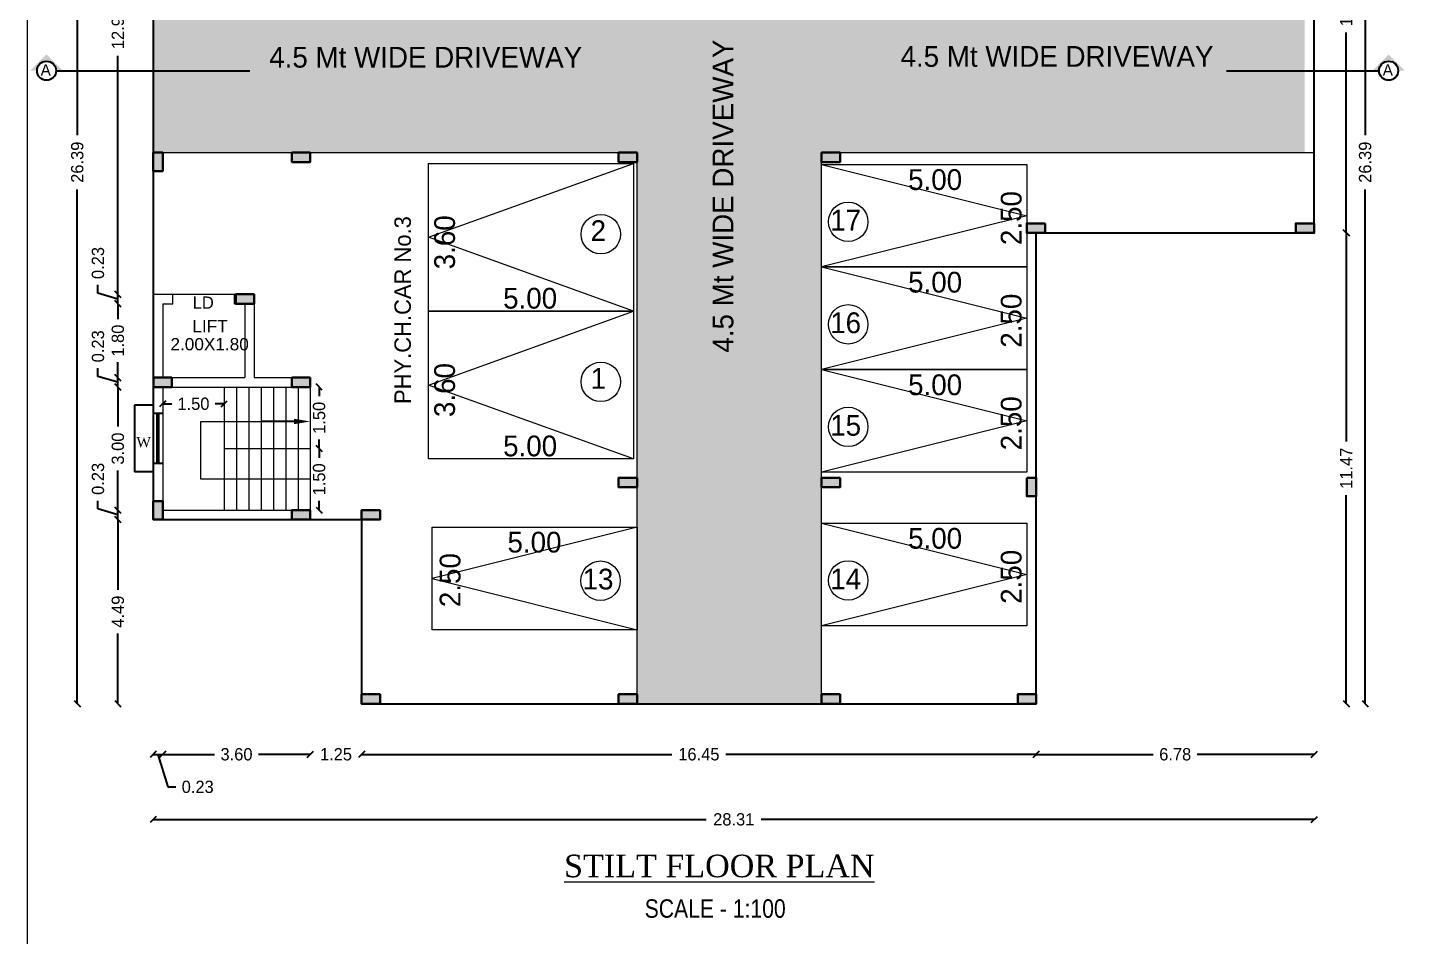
# Model space of a CAD drawing. Header units: metres. Extents: x -1560950 to -1560825, y 42726 to 42863.
# Drawn here: x -1560949.74 to -1560916.12, y 42784.16 to 42806.31 of the extents above; entities that cross this region are included whole.
import ezdxf
from ezdxf import colors
from ezdxf.entities.mleader import LeaderData, LeaderLine
from ezdxf.enums import TextEntityAlignment as Align
from ezdxf.math import Vec2, Vec3

# ---------------------------------------------------------------- set-up
doc = ezdxf.new("R2010")
doc.units = ezdxf.units.M
doc.header["$LTSCALE"] = 750
doc.header["$MEASUREMENT"] = 0
doc.header["$PDMODE"] = 35
doc.header["$PDSIZE"] = 50
doc.linetypes.add('DASHED2', pattern=[0.375, 0.25, -0.125])
doc.linetypes.add('DASHEDX2', pattern=[1.5, 1, -0.5])
doc.layers.get('0').update_dxf_attribs({"lineweight": 5})
doc.layers.get('Defpoints').update_dxf_attribs({"lineweight": 0})
for name, color, linetype, plot in [('BLK_1_COVERED_AREA', 140, 'Continuous', False), ('BLK_1_FLR_0_BLT_UP_AREA', 1, 'Continuous', False), ('BLK_1_FLR_0_BLT_UP_AREA_DEDUCT', 1, 'Continuous', False)]:
    doc.layers.add(name, color=color, linetype=linetype, plot=plot)
doc.layers.add('BLK_1_FLR_0_COVERED_PARKING', color=173, linetype='Continuous')
doc.layers.add('BLK_1_FLR_0_STILT', color=7, linetype='Continuous', lineweight=0)
doc.layers.add('wall', color=7, linetype='Continuous', lineweight=30)
doc.styles.add('2', font='swisscb.ttf', dxfattribs={"height": 1.1})
doc.styles.get("Standard").update_dxf_attribs({"font": 'arial.ttf'})
doc.styles.add('style', font='swissc.ttf', dxfattribs={"height": 10})
doc.styles.add('Stylus BT', font='stylu.ttf', dxfattribs={"height": 10})
doc.styles.add('sunahari', font='framd.ttf', dxfattribs={"height": 0.3})
doc.dimstyles.new('CIVIL Mt.1', dxfattribs={"dimscale": 0, "dimtxt": 0.4, "dimasz": 0.15, "dimexe": 0.18, "dimexo": 0.0625, "dimgap": 0.1, "dimtad": 0, "dimzin": 0, "dimdsep": 46, "dimtxsty": 'sunahari', "dimblk": 'OBLIQUE', "dimcen": 0.09, "dimse1": 1, "dimse2": 1, "dimclrd": 253, "dimclrt": 4, "dimadec": 0, "dimazin": 0, "dimtfac": 1, "dimtofl": 0, "dimtmove": 1, "dimatfit": 3, "dimfxl": 0, "dimfrac": 2, "dimtolj": 1, "dimtzin": 0, "dimarcsym": 0})

# ---------------------------------------------------------------- blocks, each defined once
blk = doc.blocks.new('A$C1C442E2B')
at = {"ltscale": 0.25}
h = blk.add_hatch(color=43, dxfattribs=at)
h.dxf.hatch_style = 1
h.paths.add_polyline_path([(0.23, 0.45), (0, 0.45), (0, 0), (0.23, 0)])
at = {"layer": 'wall', "color": 240, "ltscale": 0.25}
blk.add_lwpolyline([(0, 0.45), (0.23, 0.45), (0.23, 0), (0, 0)], close=True, dxfattribs=at)
blk = doc.blocks.new('_Oblique')
at = {"color": 0, "linetype": 'ByBlock', "lineweight": -2}
blk.add_line((-0.5, -0.5), (0.5, 0.5), dxfattribs=at)
blk = doc.blocks.new('*D1128')
at = {"color": 253, "lineweight": -2, "ltscale": 0.25}
for p, q in [((-1560917.588, 42801.308), (-1560917.588, 42796.226)), ((-1560917.588, 42789.835), (-1560917.588, 42794.917))]:
    blk.add_line(p, q, dxfattribs=at)
at = {"layer": 'Defpoints', "color": 0, "ltscale": 0.25}
for p in [(-1560918.368, 42801.308), (-1560917.588, 42801.308), (-1560925.149, 42789.835)]:
    blk.add_point(p, dxfattribs=at)
at = {"color": 253, "lineweight": -2, "ltscale": 0.25, "xscale": 0.15, "yscale": 0.15, "zscale": 0.15}
for p, rotation in [((-1560917.588, 42801.308), 90), ((-1560917.588, 42789.835), 270)]:
    blk.add_blockref('_Oblique', p, dxfattribs=dict(at, rotation=rotation))
at = {"color": 4, "ltscale": 0.25, "insert": (-1560917.588, 42795.572), "char_height": 0.3, "attachment_point": 5, "rotation": 90, "style": 'sunahari'}
blk.add_mtext('\\A1;11.47', dxfattribs=at)
blk = doc.blocks.new('*D1129')
at = {"color": 253, "lineweight": -2, "ltscale": 0.25}
for p, q in [((-1560917.588, 42812.377), (-1560917.588, 42807.498)), ((-1560917.588, 42801.308), (-1560917.588, 42806.188))]:
    blk.add_line(p, q, dxfattribs=at)
at = {"layer": 'Defpoints', "color": 0, "ltscale": 0.25}
for p in [(-1560918.368, 42812.377), (-1560917.588, 42812.377), (-1560918.368, 42801.308)]:
    blk.add_point(p, dxfattribs=at)
at = {"color": 253, "lineweight": -2, "ltscale": 0.25, "xscale": 0.15, "yscale": 0.15, "zscale": 0.15}
for p, rotation in [((-1560917.588, 42812.377), 90), ((-1560917.588, 42801.308), 270)]:
    blk.add_blockref('_Oblique', p, dxfattribs=dict(at, rotation=rotation))
at = {"color": 4, "ltscale": 0.25, "insert": (-1560917.588, 42806.843), "char_height": 0.3, "attachment_point": 5, "rotation": 90, "style": 'sunahari'}
blk.add_mtext('\\A1;11.07', dxfattribs=at)
blk = doc.blocks.new('*D1134')
at = {"color": 253, "lineweight": -2, "ltscale": 0.25}
for p, q in [((-1560917.128, 42816.224), (-1560917.128, 42803.693)), ((-1560917.128, 42789.835), (-1560917.128, 42802.366))]:
    blk.add_line(p, q, dxfattribs=at)
at = {"layer": 'Defpoints', "color": 0, "ltscale": 0.25}
for p in [(-1560929.823, 42816.224), (-1560917.128, 42816.224), (-1560925.685, 42789.835)]:
    blk.add_point(p, dxfattribs=at)
at = {"color": 253, "lineweight": -2, "ltscale": 0.25, "xscale": 0.15, "yscale": 0.15, "zscale": 0.15}
for p, rotation in [((-1560917.128, 42816.224), 90), ((-1560917.128, 42789.835), 270)]:
    blk.add_blockref('_Oblique', p, dxfattribs=dict(at, rotation=rotation))
at = {"color": 4, "ltscale": 0.25, "insert": (-1560917.128, 42803.03), "char_height": 0.3, "attachment_point": 5, "rotation": 90, "style": 'sunahari'}
blk.add_mtext('\\A1;26.39', dxfattribs=at)
blk = doc.blocks.new('*D1135')
at = {"color": 253, "lineweight": -2, "ltscale": 0.25}
for p, q in [((-1560948.023, 42794.582), (-1560948.023, 42794.782)), ((-1560947.538, 42794.437), (-1560948.023, 42794.582)), ((-1560947.538, 42794.322), (-1560947.538, 42794.552))]:
    blk.add_line(p, q, dxfattribs=at)
at = {"layer": 'Defpoints', "color": 0, "ltscale": 0.25}
for p in [(-1560947.538, 42794.552), (-1560946.446, 42794.552), (-1560946.676, 42794.322)]:
    blk.add_point(p, dxfattribs=at)
at = {"color": 253, "lineweight": -2, "ltscale": 0.25, "xscale": 0.15, "yscale": 0.15, "zscale": 0.15}
for p, rotation in [((-1560947.538, 42794.552), 90), ((-1560947.538, 42794.322), 270)]:
    blk.add_blockref('_Oblique', p, dxfattribs=dict(at, rotation=rotation))
at = {"color": 4, "ltscale": 0.25, "insert": (-1560948.023, 42795.314), "char_height": 0.3, "attachment_point": 5, "rotation": 90, "style": 'sunahari'}
blk.add_mtext('\\A1;0.23', dxfattribs=at)
blk = doc.blocks.new('*D1136')
at = {"color": 253, "lineweight": -2, "ltscale": 0.25}
for p, q in [((-1560947.538, 42797.552), (-1560947.538, 42796.588)), ((-1560947.538, 42794.552), (-1560947.538, 42795.515))]:
    blk.add_line(p, q, dxfattribs=at)
at = {"layer": 'Defpoints', "color": 0, "ltscale": 0.25}
for p in [(-1560947.538, 42797.552), (-1560946.446, 42797.552), (-1560946.446, 42794.552)]:
    blk.add_point(p, dxfattribs=at)
at = {"color": 253, "lineweight": -2, "ltscale": 0.25, "xscale": 0.15, "yscale": 0.15, "zscale": 0.15}
for p, rotation in [((-1560947.538, 42797.552), 90), ((-1560947.538, 42794.552), 270)]:
    blk.add_blockref('_Oblique', p, dxfattribs=dict(at, rotation=rotation))
at = {"color": 4, "ltscale": 0.25, "insert": (-1560947.538, 42796.052), "char_height": 0.3, "attachment_point": 5, "rotation": 90, "style": 'sunahari'}
blk.add_mtext('\\A1;3.00', dxfattribs=at)
blk = doc.blocks.new('*D1137')
at = {"color": 253, "lineweight": -2, "ltscale": 0.25}
for p, q in [((-1560948.023, 42797.812), (-1560948.023, 42798.012)), ((-1560947.538, 42797.667), (-1560948.023, 42797.812)), ((-1560947.538, 42797.552), (-1560947.538, 42797.782))]:
    blk.add_line(p, q, dxfattribs=at)
at = {"layer": 'Defpoints', "color": 0, "ltscale": 0.25}
for p in [(-1560947.538, 42797.782), (-1560946.446, 42797.782), (-1560946.446, 42797.552)]:
    blk.add_point(p, dxfattribs=at)
at = {"color": 253, "lineweight": -2, "ltscale": 0.25, "xscale": 0.15, "yscale": 0.15, "zscale": 0.15}
for p, rotation in [((-1560947.538, 42797.782), 90), ((-1560947.538, 42797.552), 270)]:
    blk.add_blockref('_Oblique', p, dxfattribs=dict(at, rotation=rotation))
at = {"color": 4, "ltscale": 0.25, "insert": (-1560948.023, 42798.544), "char_height": 0.3, "attachment_point": 5, "rotation": 90, "style": 'sunahari'}
blk.add_mtext('\\A1;0.23', dxfattribs=at)
blk = doc.blocks.new('*D1138')
at = {"color": 253, "lineweight": -2, "ltscale": 0.25}
for p, q in [((-1560947.538, 42799.582), (-1560947.538, 42799.209)), ((-1560947.538, 42797.782), (-1560947.538, 42798.155))]:
    blk.add_line(p, q, dxfattribs=at)
at = {"layer": 'Defpoints', "color": 0, "ltscale": 0.25}
for p in [(-1560947.538, 42799.582), (-1560946.446, 42799.582), (-1560946.446, 42797.782)]:
    blk.add_point(p, dxfattribs=at)
at = {"color": 253, "lineweight": -2, "ltscale": 0.25, "xscale": 0.15, "yscale": 0.15, "zscale": 0.15}
for p, rotation in [((-1560947.538, 42799.582), 90), ((-1560947.538, 42797.782), 270)]:
    blk.add_blockref('_Oblique', p, dxfattribs=dict(at, rotation=rotation))
at = {"color": 4, "ltscale": 0.25, "insert": (-1560947.538, 42798.682), "char_height": 0.3, "attachment_point": 5, "rotation": 90, "style": 'sunahari'}
blk.add_mtext('\\A1;1.80', dxfattribs=at)
blk = doc.blocks.new('*D1139')
at = {"color": 253, "lineweight": -2, "ltscale": 0.25}
for p, q in [((-1560948.023, 42799.842), (-1560948.023, 42800.042)), ((-1560947.538, 42799.697), (-1560948.023, 42799.842)), ((-1560947.538, 42799.582), (-1560947.538, 42799.812))]:
    blk.add_line(p, q, dxfattribs=at)
at = {"layer": 'Defpoints', "color": 0, "ltscale": 0.25}
for p in [(-1560947.538, 42799.812), (-1560946.676, 42799.812), (-1560946.446, 42799.582)]:
    blk.add_point(p, dxfattribs=at)
at = {"color": 253, "lineweight": -2, "ltscale": 0.25, "xscale": 0.15, "yscale": 0.15, "zscale": 0.15}
for p, rotation in [((-1560947.538, 42799.812), 90), ((-1560947.538, 42799.582), 270)]:
    blk.add_blockref('_Oblique', p, dxfattribs=dict(at, rotation=rotation))
at = {"color": 4, "ltscale": 0.25, "insert": (-1560948.023, 42800.574), "char_height": 0.3, "attachment_point": 5, "rotation": 90, "style": 'sunahari'}
blk.add_mtext('\\A1;0.23', dxfattribs=at)
blk = doc.blocks.new('*D1140')
at = {"color": 253, "lineweight": -2, "ltscale": 0.25}
for p, q in [((-1560947.538, 42812.764), (-1560947.538, 42806.949)), ((-1560947.538, 42799.812), (-1560947.538, 42805.627))]:
    blk.add_line(p, q, dxfattribs=at)
at = {"layer": 'Defpoints', "color": 0, "ltscale": 0.25}
for p in [(-1560947.538, 42812.764), (-1560946.446, 42812.764), (-1560946.676, 42799.812)]:
    blk.add_point(p, dxfattribs=at)
at = {"color": 253, "lineweight": -2, "ltscale": 0.25, "xscale": 0.15, "yscale": 0.15, "zscale": 0.15}
for p, rotation in [((-1560947.538, 42812.764), 90), ((-1560947.538, 42799.812), 270)]:
    blk.add_blockref('_Oblique', p, dxfattribs=dict(at, rotation=rotation))
at = {"color": 4, "ltscale": 0.25, "insert": (-1560947.538, 42806.288), "char_height": 0.3, "attachment_point": 5, "rotation": 90, "style": 'sunahari'}
blk.add_mtext('\\A1;12.95', dxfattribs=at)
blk = doc.blocks.new('*D1144')
at = {"color": 253, "lineweight": -2, "ltscale": 0.25}
for p, q in [((-1560948.528, 42816.224), (-1560948.528, 42803.693)), ((-1560948.528, 42789.835), (-1560948.528, 42802.366))]:
    blk.add_line(p, q, dxfattribs=at)
at = {"layer": 'Defpoints', "color": 0, "ltscale": 0.25}
for p in [(-1560948.528, 42816.224), (-1560946.676, 42816.224), (-1560941.596, 42789.835)]:
    blk.add_point(p, dxfattribs=at)
at = {"color": 253, "lineweight": -2, "ltscale": 0.25, "xscale": 0.15, "yscale": 0.15, "zscale": 0.15}
for p, rotation in [((-1560948.528, 42816.224), 90), ((-1560948.528, 42789.835), 270)]:
    blk.add_blockref('_Oblique', p, dxfattribs=dict(at, rotation=rotation))
at = {"color": 4, "ltscale": 0.25, "insert": (-1560948.528, 42803.03), "char_height": 0.3, "attachment_point": 5, "rotation": 90, "style": 'sunahari'}
blk.add_mtext('\\A1;26.39', dxfattribs=at)
blk = doc.blocks.new('*D1219')
at = {"color": 253, "lineweight": -2, "ltscale": 0.25}
for p, q in [((-1560942.632, 42797.552), (-1560942.632, 42797.329)), ((-1560942.632, 42796.052), (-1560942.632, 42796.275))]:
    blk.add_line(p, q, dxfattribs=at)
at = {"layer": 'Defpoints', "color": 0, "ltscale": 0.25}
for p in [(-1560942.846, 42797.552), (-1560942.632, 42797.552), (-1560942.846, 42796.052)]:
    blk.add_point(p, dxfattribs=at)
at = {"color": 253, "lineweight": -2, "ltscale": 0.25, "xscale": 0.15, "yscale": 0.15, "zscale": 0.15}
for p, rotation in [((-1560942.632, 42797.552), 90), ((-1560942.632, 42796.052), 270)]:
    blk.add_blockref('_Oblique', p, dxfattribs=dict(at, rotation=rotation))
at = {"color": 4, "ltscale": 0.25, "insert": (-1560942.632, 42796.802), "char_height": 0.3, "attachment_point": 5, "rotation": 90, "style": 'sunahari'}
blk.add_mtext('\\A1;1.50', dxfattribs=at)
blk = doc.blocks.new('*D1220')
at = {"color": 253, "lineweight": -2, "ltscale": 0.25}
for p, q in [((-1560942.632, 42796.052), (-1560942.632, 42795.829)), ((-1560942.632, 42794.552), (-1560942.632, 42794.775))]:
    blk.add_line(p, q, dxfattribs=at)
at = {"layer": 'Defpoints', "color": 0, "ltscale": 0.25}
for p in [(-1560942.846, 42796.052), (-1560942.846, 42794.552), (-1560942.632, 42794.552)]:
    blk.add_point(p, dxfattribs=at)
at = {"color": 253, "lineweight": -2, "ltscale": 0.25, "xscale": 0.15, "yscale": 0.15, "zscale": 0.15}
for p, rotation in [((-1560942.632, 42796.052), 90), ((-1560942.632, 42794.552), 270)]:
    blk.add_blockref('_Oblique', p, dxfattribs=dict(at, rotation=rotation))
at = {"color": 4, "ltscale": 0.25, "insert": (-1560942.632, 42795.302), "char_height": 0.3, "attachment_point": 5, "rotation": 90, "style": 'sunahari'}
blk.add_mtext('\\A1;1.50', dxfattribs=at)
blk = doc.blocks.new('*D1221')
at = {"color": 253, "lineweight": -2, "ltscale": 0.25}
for p, q in [((-1560946.446, 42797.143), (-1560946.223, 42797.143)), ((-1560944.946, 42797.143), (-1560945.169, 42797.143))]:
    blk.add_line(p, q, dxfattribs=at)
at = {"layer": 'Defpoints', "color": 0, "ltscale": 0.25}
for p in [(-1560946.446, 42797.552), (-1560944.946, 42797.552), (-1560946.446, 42797.143)]:
    blk.add_point(p, dxfattribs=at)
at = {"color": 253, "lineweight": -2, "ltscale": 0.25, "xscale": 0.15, "yscale": 0.15, "zscale": 0.15, "rotation": 180}
blk.add_blockref('_Oblique', (-1560946.446, 42797.143), dxfattribs=at)
at = {"color": 253, "lineweight": -2, "ltscale": 0.25, "xscale": 0.15, "yscale": 0.15, "zscale": 0.15}
blk.add_blockref('_Oblique', (-1560944.946, 42797.143), dxfattribs=at)
at = {"color": 4, "ltscale": 0.25, "insert": (-1560945.696, 42797.143), "char_height": 0.3, "attachment_point": 5, "style": 'sunahari'}
blk.add_mtext('\\A1;1.50', dxfattribs=at)
blk = doc.blocks.new('*D1223')
at = {"color": 253, "lineweight": -2, "ltscale": 0.25}
for p, q in [((-1560947.538, 42794.322), (-1560947.538, 42792.612)), ((-1560947.538, 42789.835), (-1560947.538, 42791.545))]:
    blk.add_line(p, q, dxfattribs=at)
at = {"layer": 'Defpoints', "color": 0, "ltscale": 0.25}
for p in [(-1560941.596, 42794.322), (-1560947.538, 42789.835), (-1560941.596, 42789.835)]:
    blk.add_point(p, dxfattribs=at)
at = {"color": 253, "lineweight": -2, "ltscale": 0.25, "xscale": 0.15, "yscale": 0.15, "zscale": 0.15}
for p, rotation in [((-1560947.538, 42794.322), 90), ((-1560947.538, 42789.835), 270)]:
    blk.add_blockref('_Oblique', p, dxfattribs=dict(at, rotation=rotation))
at = {"color": 4, "ltscale": 0.25, "insert": (-1560947.538, 42792.078), "char_height": 0.3, "attachment_point": 5, "rotation": 90, "style": 'sunahari'}
blk.add_mtext('\\A1;4.49', dxfattribs=at)
blk = doc.blocks.new('*D1224')
at = {"color": 253, "lineweight": -2, "ltscale": 0.25}
for p, q in [((-1560946.676, 42788.601), (-1560946.446, 42788.601)), ((-1560946.561, 42788.601), (-1560946.323, 42787.807)), ((-1560946.323, 42787.807), (-1560946.123, 42787.807))]:
    blk.add_line(p, q, dxfattribs=at)
at = {"layer": 'Defpoints', "color": 0, "ltscale": 0.25}
for p in [(-1560946.446, 42794.552), (-1560946.676, 42794.322), (-1560946.446, 42788.601)]:
    blk.add_point(p, dxfattribs=at)
at = {"color": 253, "lineweight": -2, "ltscale": 0.25, "xscale": 0.15, "yscale": 0.15, "zscale": 0.15, "rotation": 180}
blk.add_blockref('_Oblique', (-1560946.676, 42788.601), dxfattribs=at)
at = {"color": 253, "lineweight": -2, "ltscale": 0.25, "xscale": 0.15, "yscale": 0.15, "zscale": 0.15}
blk.add_blockref('_Oblique', (-1560946.446, 42788.601), dxfattribs=at)
at = {"color": 4, "ltscale": 0.25, "insert": (-1560945.592, 42787.807), "char_height": 0.3, "attachment_point": 5, "style": 'sunahari'}
blk.add_mtext('\\A1;0.23', dxfattribs=at)
blk = doc.blocks.new('*D1225')
at = {"color": 253, "lineweight": -2, "ltscale": 0.25}
for p, q in [((-1560946.446, 42788.601), (-1560945.183, 42788.601)), ((-1560942.846, 42788.601), (-1560944.11, 42788.601))]:
    blk.add_line(p, q, dxfattribs=at)
at = {"layer": 'Defpoints', "color": 0, "ltscale": 0.25}
for p in [(-1560946.446, 42794.552), (-1560942.846, 42794.322), (-1560942.846, 42788.601)]:
    blk.add_point(p, dxfattribs=at)
at = {"color": 253, "lineweight": -2, "ltscale": 0.25, "xscale": 0.15, "yscale": 0.15, "zscale": 0.15, "rotation": 180}
blk.add_blockref('_Oblique', (-1560946.446, 42788.601), dxfattribs=at)
at = {"color": 253, "lineweight": -2, "ltscale": 0.25, "xscale": 0.15, "yscale": 0.15, "zscale": 0.15}
blk.add_blockref('_Oblique', (-1560942.846, 42788.601), dxfattribs=at)
at = {"color": 4, "ltscale": 0.25, "insert": (-1560944.646, 42788.601), "char_height": 0.3, "attachment_point": 5, "style": 'sunahari'}
blk.add_mtext('\\A1;3.60', dxfattribs=at)
blk = doc.blocks.new('*D1226')
at = {"color": 253, "lineweight": -2, "ltscale": 0.25}
for p, q in [((-1560942.846, 42788.601), (-1560942.996, 42788.601)), ((-1560941.596, 42788.601), (-1560941.446, 42788.601))]:
    blk.add_line(p, q, dxfattribs=at)
at = {"layer": 'Defpoints', "color": 0, "ltscale": 0.25}
for p in [(-1560942.846, 42794.322), (-1560941.596, 42789.835), (-1560941.596, 42788.601)]:
    blk.add_point(p, dxfattribs=at)
at = {"color": 253, "lineweight": -2, "ltscale": 0.25, "xscale": 0.15, "yscale": 0.15, "zscale": 0.15}
blk.add_blockref('_Oblique', (-1560942.846, 42788.601), dxfattribs=at)
at = {"color": 253, "lineweight": -2, "ltscale": 0.25, "xscale": 0.15, "yscale": 0.15, "zscale": 0.15, "rotation": 180}
blk.add_blockref('_Oblique', (-1560941.596, 42788.601), dxfattribs=at)
at = {"color": 4, "ltscale": 0.25, "insert": (-1560942.221, 42788.601), "char_height": 0.3, "attachment_point": 5, "style": 'sunahari'}
blk.add_mtext('\\A1;1.25', dxfattribs=at)
blk = doc.blocks.new('*D1227')
at = {"color": 253, "lineweight": -2, "ltscale": 0.25}
for p, q in [((-1560941.596, 42788.601), (-1560934.034, 42788.601)), ((-1560925.149, 42788.601), (-1560932.712, 42788.601))]:
    blk.add_line(p, q, dxfattribs=at)
at = {"layer": 'Defpoints', "color": 0, "ltscale": 0.25}
for p in [(-1560941.596, 42789.835), (-1560925.149, 42789.835), (-1560925.149, 42788.601)]:
    blk.add_point(p, dxfattribs=at)
at = {"color": 253, "lineweight": -2, "ltscale": 0.25, "xscale": 0.15, "yscale": 0.15, "zscale": 0.15, "rotation": 180}
blk.add_blockref('_Oblique', (-1560941.596, 42788.601), dxfattribs=at)
at = {"color": 253, "lineweight": -2, "ltscale": 0.25, "xscale": 0.15, "yscale": 0.15, "zscale": 0.15}
blk.add_blockref('_Oblique', (-1560925.149, 42788.601), dxfattribs=at)
at = {"color": 4, "ltscale": 0.25, "insert": (-1560933.373, 42788.601), "char_height": 0.3, "attachment_point": 5, "style": 'sunahari'}
blk.add_mtext('\\A1;16.45', dxfattribs=at)
blk = doc.blocks.new('*D1228')
at = {"color": 253, "lineweight": -2, "ltscale": 0.25}
for p, q in [((-1560925.149, 42788.601), (-1560922.294, 42788.601)), ((-1560918.368, 42788.601), (-1560921.224, 42788.601))]:
    blk.add_line(p, q, dxfattribs=at)
at = {"layer": 'Defpoints', "color": 0, "ltscale": 0.25}
for p in [(-1560918.368, 42801.308), (-1560925.149, 42789.835), (-1560918.368, 42788.601)]:
    blk.add_point(p, dxfattribs=at)
at = {"color": 253, "lineweight": -2, "ltscale": 0.25, "xscale": 0.15, "yscale": 0.15, "zscale": 0.15, "rotation": 180}
blk.add_blockref('_Oblique', (-1560925.149, 42788.601), dxfattribs=at)
at = {"color": 253, "lineweight": -2, "ltscale": 0.25, "xscale": 0.15, "yscale": 0.15, "zscale": 0.15}
blk.add_blockref('_Oblique', (-1560918.368, 42788.601), dxfattribs=at)
at = {"color": 4, "ltscale": 0.25, "insert": (-1560921.759, 42788.601), "char_height": 0.3, "attachment_point": 5, "style": 'sunahari'}
blk.add_mtext('\\A1;6.78', dxfattribs=at)
blk = doc.blocks.new('*D1229')
at = {"color": 253, "lineweight": -2, "ltscale": 0.25}
for p, q in [((-1560946.676, 42787.015), (-1560933.193, 42787.015)), ((-1560918.368, 42787.015), (-1560931.851, 42787.015))]:
    blk.add_line(p, q, dxfattribs=at)
at = {"layer": 'Defpoints', "color": 0, "ltscale": 0.25}
for p in [(-1560918.368, 42801.308), (-1560946.676, 42794.322), (-1560918.368, 42787.015)]:
    blk.add_point(p, dxfattribs=at)
at = {"color": 253, "lineweight": -2, "ltscale": 0.25, "xscale": 0.15, "yscale": 0.15, "zscale": 0.15, "rotation": 180}
blk.add_blockref('_Oblique', (-1560946.676, 42787.015), dxfattribs=at)
at = {"color": 253, "lineweight": -2, "ltscale": 0.25, "xscale": 0.15, "yscale": 0.15, "zscale": 0.15}
blk.add_blockref('_Oblique', (-1560918.368, 42787.015), dxfattribs=at)
at = {"color": 4, "ltscale": 0.25, "insert": (-1560932.522, 42787.015), "char_height": 0.3, "attachment_point": 5, "style": 'sunahari'}
blk.add_mtext('\\A1;28.31', dxfattribs=at)

msp = doc.modelspace()

# ---------------------------------------------------------------- hatches: boundary and pattern name
at = {"ltscale": 0.1}
h = msp.add_hatch(color=33, dxfattribs=at)
h.dxf.hatch_style = 1
h.paths.add_polyline_path([(-1560918.59892, 42807.76448), (-1560930.37941, 42807.76448), (-1560930.37941, 42812.76448), (-1560934.87941, 42812.76448), (-1560934.87941, 42807.76448), (-1560946.67672, 42807.76448), (-1560946.67672, 42803.26448), (-1560934.87941, 42803.26448), (-1560934.87941, 42789.83499), (-1560930.37941, 42789.83499), (-1560930.37941, 42803.26448), (-1560918.59892, 42803.26448)])
at = {"lineweight": -2}
for points in [[(-1560948.87927, 42805.26045), (-1560949.27682, 42805.65799), (-1560949.67436, 42805.26045), (-1560949.50969, 42805.26045, -1), (-1560949.04394, 42805.26045)], [(-1560916.15791, 42805.26045), (-1560916.55545, 42805.65799), (-1560916.95299, 42805.26045), (-1560916.78832, 42805.26045, -1), (-1560916.32257, 42805.26045)]]:
    msp.add_hatch(color=0, dxfattribs=at).paths.add_polyline_path(points)

# ---------------------------------------------------------------- linework, layer by layer
at = {"color": 0, "ltscale": 0.25}
for p, q in [((-1560946.67625, 42812.37727), (-1560946.67625, 42794.32177)), ((-1560918.36845, 42801.3081), (-1560918.36845, 42812.37727)), ((-1560946.67625, 42803.26405), (-1560934.87895, 42803.26405)), ((-1560934.87895, 42789.83499), (-1560934.87895, 42803.26405)), ((-1560930.37895, 42789.83499), (-1560930.37895, 42803.26405)), ((-1560930.37895, 42803.26405), (-1560918.36845, 42803.26405)), ((-1560925.14895, 42794.32177), (-1560925.14895, 42801.3081)), ((-1560925.14895, 42801.3081), (-1560918.36845, 42801.3081)), ((-1560946.67625, 42799.81177), (-1560944.21625, 42799.81177)), ((-1560946.44625, 42799.58177), (-1560946.44625, 42797.78177)), ((-1560946.44625, 42799.58177), (-1560946.19625, 42799.58177)), ((-1560946.19625, 42799.58177), (-1560946.19625, 42799.81177)), ((-1560944.69625, 42799.58177), (-1560944.69625, 42799.81177)), ((-1560944.69625, 42799.58177), (-1560944.44625, 42799.58177)), ((-1560944.44625, 42799.58177), (-1560944.44625, 42797.78177)), ((-1560944.21625, 42799.81177), (-1560944.21625, 42797.78177)), ((-1560946.44625, 42797.78177), (-1560944.44625, 42797.78177)), ((-1560946.44625, 42797.55177), (-1560946.44625, 42794.55177)), ((-1560946.44625, 42797.55177), (-1560942.84625, 42797.55177)), ((-1560944.94625, 42797.55177), (-1560944.94625, 42794.55177)), ((-1560944.64625, 42797.55177), (-1560944.64625, 42794.55177)), ((-1560944.34625, 42797.55177), (-1560944.34625, 42794.55177)), ((-1560944.21625, 42797.78177), (-1560942.84625, 42797.78177)), ((-1560944.04625, 42797.55177), (-1560944.04625, 42794.55177)), ((-1560943.74625, 42797.55177), (-1560943.74625, 42794.55177)), ((-1560943.44625, 42797.55177), (-1560943.44625, 42794.55177)), ((-1560943.14625, 42797.55177), (-1560943.14625, 42794.55177)), ((-1560942.84625, 42797.78177), (-1560942.84625, 42794.32177)), ((-1560944.94625, 42796.05177), (-1560942.84625, 42796.05177)), ((-1560946.44625, 42794.55177), (-1560942.84625, 42794.55177)), ((-1560946.44625, 42794.32177), (-1560942.84625, 42794.32177))]:
    msp.add_line(p, q, dxfattribs=at)
at = {"color": 0, "linetype": 'DASHEDX2', "lineweight": -2}
for p, q in [((-1560949.04394, 42805.26045), (-1560944.32439, 42805.26045)), ((-1560920.51233, 42805.26045), (-1560916.78832, 42805.26045))]:
    msp.add_line(p, q, dxfattribs=at)
at = {"color": 0, "lineweight": -3}
for p, q in [((-1560946.67625, 42797.10686), (-1560947.13625, 42797.10686)), ((-1560947.13625, 42797.10686), (-1560947.13625, 42795.48686)), ((-1560946.44625, 42796.90686), (-1560946.67625, 42796.90686)), ((-1560946.58125, 42795.68686), (-1560946.58125, 42796.90686)), ((-1560946.54125, 42795.68686), (-1560946.54125, 42796.90686)), ((-1560946.44625, 42795.68686), (-1560946.67625, 42795.68686)), ((-1560946.67625, 42795.48686), (-1560947.13625, 42795.48686))]:
    msp.add_line(p, q, dxfattribs=at)
at = {"color": 0, "ltscale": 0.25}
for points in [[(-1560949.74, 42862.52886), (-1560825.35591, 42862.52886), (-1560825.35591, 42771.27671), (-1560949.74, 42771.27671)], [(-1560939.96831, 42799.40019), (-1560939.96831, 42803.00019), (-1560934.96831, 42803.00019), (-1560934.96831, 42799.40019)], [(-1560930.37895, 42802.97777), (-1560925.37895, 42802.97777), (-1560925.37895, 42800.47777), (-1560930.37895, 42800.47777)], [(-1560930.37895, 42800.47777), (-1560925.37895, 42800.47777), (-1560925.37895, 42797.97777), (-1560930.37895, 42797.97777)], [(-1560939.96831, 42795.80019), (-1560939.96831, 42799.40019), (-1560934.96831, 42799.40019), (-1560934.96831, 42795.80019)], [(-1560930.37895, 42797.97777), (-1560925.37895, 42797.97777), (-1560925.37895, 42795.47777), (-1560930.37895, 42795.47777)], [(-1560930.37895, 42794.23588), (-1560925.37895, 42794.23588), (-1560925.37895, 42791.73588), (-1560930.37895, 42791.73588)], [(-1560939.87895, 42794.13354), (-1560934.87895, 42794.13354), (-1560934.87895, 42791.63354), (-1560939.87895, 42791.63354)]]:
    msp.add_lwpolyline(points, close=True, dxfattribs=at)
at = {"color": 0, "linetype": 'DASHED2', "ltscale": 0.25}
for points in [[(-1560934.96831, 42799.40019), (-1560939.96831, 42801.20019), (-1560934.96831, 42803.00019)], [(-1560930.37895, 42802.97777), (-1560925.37895, 42801.72777), (-1560930.37895, 42800.47777)], [(-1560930.37895, 42800.47777), (-1560925.37895, 42799.22777), (-1560930.37895, 42797.97777)], [(-1560934.96831, 42795.80019), (-1560939.96831, 42797.60019), (-1560934.96831, 42799.40019)], [(-1560930.37895, 42797.97777), (-1560925.37895, 42796.72777), (-1560930.37895, 42795.47777)], [(-1560930.37895, 42794.23588), (-1560925.37895, 42792.98588), (-1560930.37895, 42791.73588)], [(-1560934.87895, 42794.13354), (-1560939.87895, 42792.88354), (-1560934.87895, 42791.63354)]]:
    msp.add_lwpolyline(points, dxfattribs=at)
at = {"color": 0, "ltscale": 0.25}
for points in [[(-1560942.84625, 42794.32177), (-1560941.59635, 42794.32177), (-1560941.59635, 42789.83499), (-1560925.14895, 42789.83499), (-1560925.14895, 42801.3081)], [(-1560942.84625, 42795.30577), (-1560945.51431, 42795.30577), (-1560945.51431, 42796.71305), (-1560944.04625, 42796.71305)]]:
    msp.add_lwpolyline(points, dxfattribs=at)
at = {"color": 0, "lineweight": -2}
for centre in [(-1560949.27682, 42805.26045), (-1560916.55545, 42805.26045)]:
    msp.add_circle(centre, 0.23287, dxfattribs=at)
at = {"color": 0, "linetype": 'ByBlock', "ltscale": 0.25}
for centre in [(-1560929.7319, 42801.57974, 60000), (-1560935.76502, 42801.2762), (-1560929.7319, 42799.07974, 60000), (-1560935.76502, 42797.6762), (-1560929.7319, 42796.57974, 60000), (-1560935.76945, 42792.83266), (-1560929.7319, 42792.83785, 60000)]:
    msp.add_circle(centre, 0.4804, dxfattribs=at)
at = {"layer": 'BLK_1_COVERED_AREA', "color": 140}
msp.add_lwpolyline([(-1560918.36845, 42812.37727), (-1560925.14895, 42812.37727), (-1560929.28627, 42812.37727), (-1560929.28627, 42816.22405), (-1560946.67625, 42816.22405), (-1560946.67625, 42812.37727), (-1560946.67625, 42794.32177), (-1560941.59635, 42794.32177), (-1560941.59635, 42789.83499), (-1560925.14895, 42789.83499), (-1560925.14895, 42794.32177), (-1560925.14895, 42801.3081), (-1560918.36845, 42801.3081)], close=True, dxfattribs=at)
at = {"layer": 'BLK_1_FLR_0_BLT_UP_AREA', "color": 52}
msp.add_lwpolyline([(-1560918.36845, 42812.37727), (-1560925.14895, 42812.37727), (-1560929.28627, 42812.37727), (-1560929.28627, 42816.22405), (-1560946.67625, 42816.22405), (-1560946.67625, 42812.37727), (-1560946.67625, 42794.32177), (-1560941.59635, 42794.32177), (-1560941.59635, 42789.83499), (-1560925.14895, 42789.83499), (-1560925.14895, 42794.32177), (-1560925.14895, 42801.3081), (-1560918.36845, 42801.3081)], close=True, dxfattribs=at)
at = {"layer": 'BLK_1_FLR_0_BLT_UP_AREA_DEDUCT', "color": 52}
msp.add_lwpolyline([(-1560918.36845, 42812.37727), (-1560925.14895, 42812.37727), (-1560929.28627, 42812.37727), (-1560929.28627, 42816.22405), (-1560946.67625, 42816.22405), (-1560946.67625, 42812.37727), (-1560946.67625, 42794.32177), (-1560941.59635, 42794.32177), (-1560941.59635, 42789.83499), (-1560925.14895, 42789.83499), (-1560925.14895, 42794.32177), (-1560925.14895, 42801.3081), (-1560918.36845, 42801.3081)], close=True, dxfattribs=at)
at = {"layer": 'BLK_1_FLR_0_COVERED_PARKING'}
msp.add_lwpolyline([(-1560918.36845, 42812.37727), (-1560925.14895, 42812.37727), (-1560929.28627, 42812.37727), (-1560929.28627, 42816.22405), (-1560946.67625, 42816.22405), (-1560946.67625, 42812.37727), (-1560946.67625, 42794.32177), (-1560941.59635, 42794.32177), (-1560941.59635, 42789.83499), (-1560925.14895, 42789.83499), (-1560925.14895, 42794.32177), (-1560925.14895, 42801.3081), (-1560918.36845, 42801.3081)], close=True, dxfattribs=at)
at = {"layer": 'BLK_1_FLR_0_STILT', "color": 52}
msp.add_lwpolyline([(-1560918.36845, 42812.37727), (-1560925.14895, 42812.37727), (-1560929.28627, 42812.37727), (-1560929.28627, 42816.22405), (-1560946.67625, 42816.22405), (-1560946.67625, 42812.37727), (-1560946.67625, 42794.32177), (-1560941.59635, 42794.32177), (-1560941.59635, 42789.83499), (-1560925.14895, 42789.83499), (-1560925.14895, 42794.32177), (-1560925.14895, 42801.3081), (-1560918.36845, 42801.3081)], close=True, dxfattribs=at)

# ---------------------------------------------------------------- block references
at = {"color": 0, "ltscale": 0.25}
for p in [(-1560946.67625, 42802.81406), (-1560925.37895, 42794.89046), (-1560946.67625, 42794.32177)]:
    msp.add_blockref('A$C1C442E2B', p, dxfattribs=at)
at = {"color": 0, "ltscale": 0.25, "rotation": 270}
for p in [(-1560943.29625, 42803.26405), (-1560935.32895, 42803.26405), (-1560930.37895, 42803.26405), (-1560925.37895, 42801.5381), (-1560918.81845, 42801.5381), (-1560944.66625, 42799.81177), (-1560946.67125, 42797.78177), (-1560943.29625, 42797.78177), (-1560935.32895, 42795.34046), (-1560930.37895, 42795.34046), (-1560943.29625, 42794.55177), (-1560941.59635, 42794.55177), (-1560941.59635, 42790.06499), (-1560935.32895, 42790.06499), (-1560930.37895, 42790.06499), (-1560925.59895, 42790.06499)]:
    msp.add_blockref('A$C1C442E2B', p, dxfattribs=at)

# ---------------------------------------------------------------- texts
at = {"color": 0, "linetype": 'ByBlock', "ltscale": 0.25, "style": 'sunahari'}
for s, height, p in [('4.5 Mt WIDE DRIVEWAY', 0.5058873, (-1560932.53258, 42798.38975)), ('2.50', 0.505887, (-1560925.50533, 42801.01079, -60000)), ('PHY.CH.CAR No.3', 0.4, (-1560940.39561, 42797.13893)), ('3.60', 0.505887, (-1560939.31916, 42800.42025, -60000)), ('2.50', 0.505887, (-1560925.50533, 42798.51079, -60000)), ('3.60', 0.505887, (-1560939.31916, 42796.82025, -60000)), ('2.50', 0.505887, (-1560925.50533, 42796.01079, -60000)), ('2.50', 0.505887, (-1560939.18581, 42792.18823, -60000)), ('2.50', 0.505887, (-1560925.50533, 42792.2689, -60000))]:
    msp.add_text(s, height=height, rotation=90, dxfattribs=at).set_placement(p)
for s, height, p in [('4.5 Mt WIDE DRIVEWAY', 0.5058873, (-1560943.84823, 42805.33605)), ('4.5 Mt WIDE DRIVEWAY', 0.5058873, (-1560928.45556, 42805.35606)), ('5.00', 0.505887, (-1560928.2711, 42802.35396)), ('2', 0.50589, (-1560936.01395, 42801.1096, -60000)), ('17', 0.505887, (-1560930.17028, 42801.36582)), ('5.00', 0.505887, (-1560928.2711, 42799.85396)), ('5.00', 0.505887, (-1560938.14499, 42799.46322)), ('LD', 0.3, (-1560945.71178, 42799.45895)), ('16', 0.505887, (-1560930.17028, 42798.86582)), ('1', 0.50589, (-1560936.01395, 42797.5096, -60000)), ('5.00', 0.505887, (-1560928.2711, 42797.35396)), ('15', 0.505887, (-1560930.17028, 42796.36582)), ('5.00', 0.505887, (-1560938.14499, 42795.86322)), ('5.00', 0.505887, (-1560938.03901, 42793.51869)), ('5.00', 0.505887, (-1560928.2711, 42793.61208)), ('13', 0.505887, (-1560936.20783, 42792.61873, -60000)), ('14', 0.505887, (-1560930.17028, 42792.62393))]:
    msp.add_text(s, height=height, dxfattribs=at).set_placement(p)
at = {"color": 0}
msp.add_text('LIFT', height=0.3, rotation=360, dxfattribs=at).set_placement((-1560945.72168, 42798.88689))
at = {"color": 0, "lineweight": 20, "style": 'style'}
msp.add_text('SCALE - 1:100', height=0.45, dxfattribs=at).set_placement((-1560934.69384, 42784.61844, -20463.73863))
at = {"color": 0, "ltscale": 0.25, "insert": (-1560946.25651, 42798.74608), "char_height": 0.3, "width": 10.4014615, "attachment_point": 1}
msp.add_mtext('2.00X1.80', dxfattribs=at)
at = {"color": 0, "lineweight": -3, "insert": (-1560946.73234, 42796.33401), "char_height": 0.25, "attachment_point": 3, "style": '2'}
msp.add_mtext_dynamic_manual_height_columns('{\\fTimes New Roman|b0|i0|c0|p18;W}', width=0.804374, gutter_width=1.75, heights=[0], dxfattribs=at)
at = {"color": 0, "ltscale": 0.25, "insert": (-1560936.65859, 42786.15637), "char_height": 0.55, "width": 13.0675622, "attachment_point": 1, "style": 'sunahari'}
msp.add_mtext('{\\fTimes New Roman|b0|i0|c0|p18;\\LSTILT FLOOR PLAN}', dxfattribs=at)
at = {"color": 0, "lineweight": -2, "style": 'Stylus BT'}
for p in [(-1560949.29732, 42805.14224), (-1560916.57595, 42805.14224)]:
    msp.add_attdef('A', text='1', height=0.276, dxfattribs=at).set_placement(p, align=Align.CENTER)

# ---------------------------------------------------------------- dimensions: what is measured, and where the dimension line sits
at = {"color": 0, "ltscale": 0.25}
for base, p1, p2, angle, picture, middle in [((-1560948.52847, 42816.22405), (-1560941.59635, 42789.83499), (-1560946.67625, 42816.22405), 270, '*D1144', (-1560948.52847, 42803.02952)), ((-1560917.12805, 42816.22405), (-1560925.68529, 42789.83499), (-1560929.82261, 42816.22405), 270, '*D1134', (-1560917.12805, 42803.02952)), ((-1560947.53842, 42812.76405), (-1560946.67625, 42799.81177), (-1560946.44625, 42812.76405), 270, '*D1140', (-1560947.53842, 42806.28791)), ((-1560917.58842, 42812.37727), (-1560918.36845, 42801.3081), (-1560918.36845, 42812.37727), 270, '*D1129', (-1560917.58842, 42806.84269)), ((-1560917.58842, 42801.3081), (-1560925.14895, 42789.83499), (-1560918.36845, 42801.3081), 270, '*D1128', (-1560917.58842, 42795.57155)), ((-1560947.53842, 42799.81177), (-1560946.44625, 42799.58177), (-1560946.67625, 42799.81177), 270, '*D1139', (-1560948.02304, 42800.14215)), ((-1560947.53842, 42799.58177), (-1560946.44625, 42797.78177), (-1560946.44625, 42799.58177), 270, '*D1138', (-1560947.53842, 42798.68177)), ((-1560947.53842, 42797.78177), (-1560946.44625, 42797.55177), (-1560946.44625, 42797.78177), 270, '*D1137', (-1560948.02304, 42798.11215)), ((-1560947.53842, 42797.55177), (-1560946.44625, 42794.55177), (-1560946.44625, 42797.55177), 270, '*D1136', (-1560947.53842, 42796.05177)), ((-1560942.63177, 42797.55177), (-1560942.84625, 42796.05177), (-1560942.84625, 42797.55177), 90, '*D1219', (-1560942.63177, 42796.80177)), ((-1560942.63177, 42794.55177), (-1560942.84625, 42796.05177), (-1560942.84625, 42794.55177), 90, '*D1220', (-1560942.63177, 42795.30177)), ((-1560947.53842, 42794.55177), (-1560946.67625, 42794.32177), (-1560946.44625, 42794.55177), 270, '*D1135', (-1560948.02304, 42794.88215)), ((-1560947.53842, 42789.83499), (-1560941.59635, 42794.32177), (-1560941.59635, 42789.83499), 90, '*D1223', (-1560947.53842, 42792.07838))]:
    dim = msp.add_linear_dim(base=base, p1=p1, p2=p2, angle=angle, dimstyle='CIVIL Mt.1', override={"dimscale": 1}, dxfattribs=at)
    dim.commit()
    dim.dimension.update_dxf_attribs({"geometry": picture, "text_midpoint": middle})
for base, p1, p2, picture, middle in [((-1560918.36845, 42787.01452), (-1560946.67625, 42794.32177), (-1560918.36845, 42801.3081), '*D1229', (-1560932.52235, 42787.01452)), ((-1560918.36845, 42788.60078), (-1560925.14895, 42789.83499), (-1560918.36845, 42801.3081), '*D1228', (-1560921.7587, 42788.60078)), ((-1560946.44625, 42797.14306), (-1560944.94625, 42797.55177), (-1560946.44625, 42797.55177), '*D1221', (-1560945.69625, 42797.14306)), ((-1560946.44625, 42788.60078), (-1560946.67625, 42794.32177), (-1560946.44625, 42794.55177), '*D1224', (-1560946.0231, 42787.80693)), ((-1560942.84625, 42788.60078), (-1560946.44625, 42794.55177), (-1560942.84625, 42794.32177), '*D1225', (-1560944.64625, 42788.60078)), ((-1560941.59635, 42788.60078), (-1560942.84625, 42794.32177), (-1560941.59635, 42789.83499), '*D1226', (-1560942.2213, 42788.60078)), ((-1560925.14895, 42788.60078), (-1560941.59635, 42789.83499), (-1560925.14895, 42789.83499), '*D1227', (-1560933.37265, 42788.60078))]:
    dim = msp.add_linear_dim(base=base, p1=p1, p2=p2, dimstyle='CIVIL Mt.1', override={"dimscale": 1}, dxfattribs=at)
    dim.commit()
    dim.dimension.update_dxf_attribs({"geometry": picture, "text_midpoint": middle})

# ---------------------------------------------------------------- leaders
ml = msp.add_multileader_mtext('Standard', dxfattribs=at)
ml.set_content('', color=4)
ml.set_leader_properties(color=252)
ml.build(insert=Vec2(0, 0))
ml.multileader.update_dxf_attribs({"leader_type": 2, "text_left_attachment_type": 2, "text_right_attachment_type": 2, "dogleg_length": 0.05, "arrow_head_size": 0.4, "scale": 2})
ctx = ml.context
ctx.base_point, ctx.scale, ctx.char_height, ctx.arrow_head_size, ctx.landing_gap_size, ctx.plane_origin = Vec3(-1560944.04625, 42796.71305), 2, 0.46, 0.4, 0, Vec3(-1560942.84625, 42796.71305)
ctx.left_attachment, ctx.right_attachment, ctx.text_align_type = 2, 2, 2
notes = []
notes.append((ctx, [(0, (1, 1, 0), (-1560943.94625, 42796.71305), (-1, 0), 0.1, [(0, [(-1560942.84625, 42796.71305)], 0, [])])]))
ctx.mtext.insert, ctx.mtext.alignment, ctx.mtext.flow_direction = Vec3(-1560944.04625, 42796.94305), 3, 5
for ctx, leaders in notes:
    for number, flags, end, landing, length, lines in leaders:
        leader = LeaderData()
        leader.index, (leader.has_last_leader_line, leader.has_dogleg_vector, leader.attachment_direction) = number, flags
        leader.last_leader_point, leader.dogleg_vector, leader.dogleg_length = Vec3(end), Vec3(landing), length
        for number, points, colour, breaks in lines:
            line = LeaderLine()
            line.index, line.vertices, line.color, line.breaks = number, Vec3.list(points), colors.encode_raw_color(colour), breaks
            leader.lines.append(line)
        ctx.leaders.append(leader)

doc.saveas('drawing.dxf')
